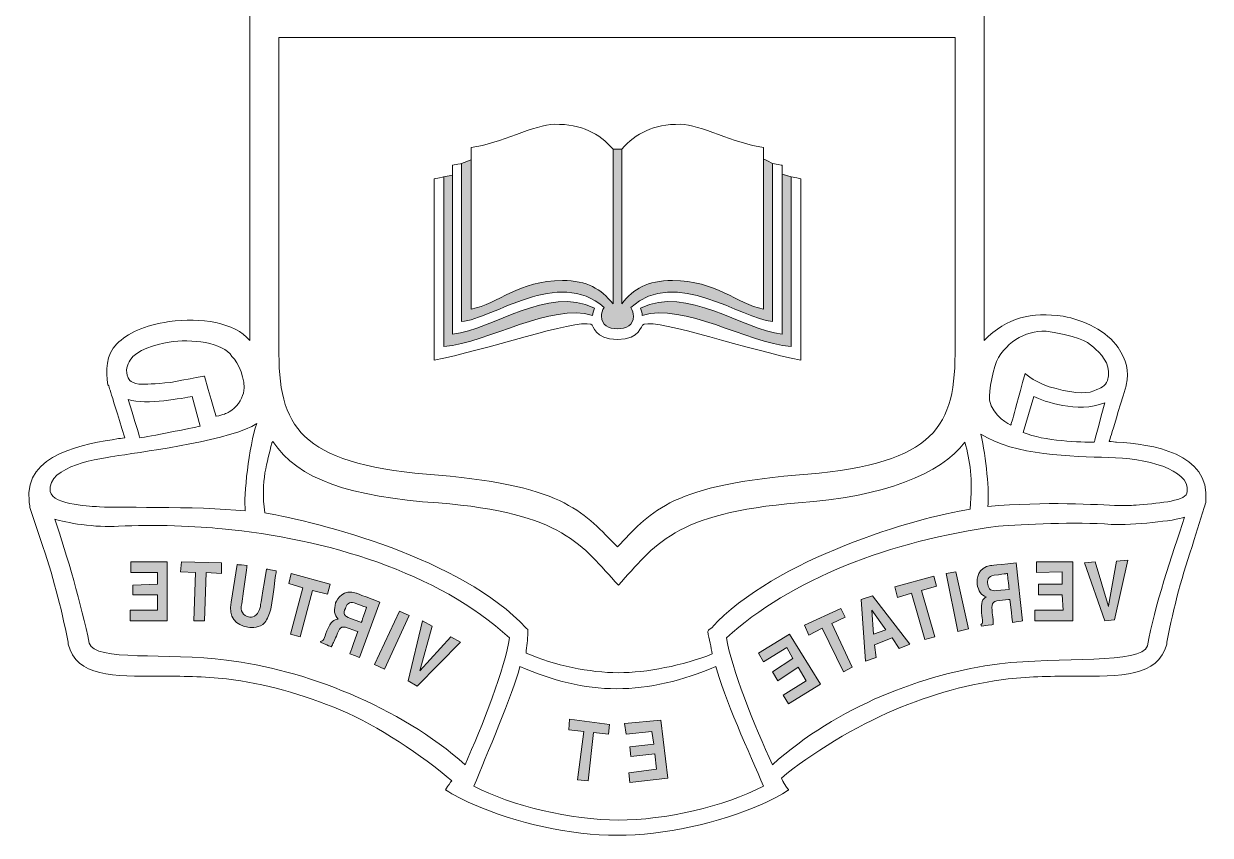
# Model space of a CAD drawing. Header units: millimetres. Extents: x -19 to 19, y 0.4 to 44.6.
# Drawn here: x -19 to 19.01, y 0.38 to 26.35 of the extents above; entities that cross this region are included whole.
import ezdxf

# ---------------------------------------------------------------- set-up
doc = ezdxf.new("R2010")
doc.units = ezdxf.units.MM
doc.header["$MEASUREMENT"] = 0
doc.layers.add('Layer 1', color=7, linetype='Continuous')

msp = doc.modelspace()

# ---------------------------------------------------------------- hatches: boundary and pattern name
at = {"layer": 'Layer 1', "true_color": 0x000000}
h = msp.add_hatch(color=18, dxfattribs=at)
h.dxf.hatch_style = 2
edge = h.paths.add_edge_path()
edge.add_spline(control_points=[(-4.977, 21.88), (-4.977, 16.819), (-4.977, 16.819), (-4.977, 16.819), (-3.955, 16.905), (-1.883, 18.563), (-0.407, 17.276), (-0.463, 17.191), (-0.492, 17.076), (-0.492, 16.99), (-0.492, 16.705), (-0.265, 16.59), (0.019, 16.59), (0.303, 16.59), (0.53, 16.705), (0.53, 16.99), (0.53, 17.076), (0.502, 17.191), (0.445, 17.276), (1.893, 18.563), (3.994, 16.905), (4.987, 16.819), (4.987, 21.88), (4.987, 21.88), (4.987, 21.88), (4.703, 22.023), (4.703, 22.023), (4.703, 22.023), (4.703, 17.219), (4.703, 17.219), (4.703, 17.219), (3.823, 17.391), (3.199, 18.134), (1.779, 18.134), (0.984, 18.134), (0.53, 17.877), (0.161, 17.391), (0.161, 22.338), (0.161, 22.338), (0.161, 22.338), (-0.123, 22.338), (-0.123, 22.338), (-0.123, 22.338), (-0.123, 17.391), (-0.123, 17.391), (-0.123, 17.391), (-0.52, 17.877), (-0.946, 18.134), (-1.741, 18.134), (-3.16, 18.134), (-3.785, 17.391), (-4.665, 17.219), (-4.665, 21.994), (-4.665, 21.994), (-4.665, 21.994), (-4.665, 21.994), (-4.977, 21.88), (-4.977, 21.88)], knot_values=[0, 0, 0, 0, 1, 1, 1, 2, 2, 2, 3, 3, 3, 4, 4, 4, 5, 5, 5, 6, 6, 6, 7, 7, 7, 8, 8, 8, 9, 9, 9, 10, 10, 10, 11, 11, 11, 12, 12, 12, 13, 13, 13, 14, 14, 14, 15, 15, 15, 16, 16, 16, 17, 17, 17, 18, 18, 18, 19, 19, 19, 19], degree=3, periodic=0)
h = msp.add_hatch(color=18, dxfattribs=at)
h.dxf.hatch_style = 2
edge = h.paths.add_edge_path()
edge.add_spline(control_points=[(-5.545, 21.451), (-5.545, 16.018), (-5.545, 16.018), (-5.545, 16.018), (-4.097, 16.161), (-2.11, 17.419), (-0.776, 17.019), (-0.776, 17.076), (-0.747, 17.162), (-0.719, 17.248), (-2.223, 17.991), (-3.955, 16.562), (-5.261, 16.419), (-5.261, 21.508), (-5.261, 21.508), (-5.261, 21.508), (-5.261, 21.508), (-5.545, 21.451), (-5.545, 21.451)], knot_values=[0, 0, 0, 0, 1, 1, 1, 2, 2, 2, 3, 3, 3, 4, 4, 4, 5, 5, 5, 6, 6, 6, 6], degree=3, periodic=0)
h = msp.add_hatch(color=18, dxfattribs=at)
h.dxf.hatch_style = 2
edge = h.paths.add_edge_path()
edge.add_spline(control_points=[(5.299, 21.537), (5.299, 16.419), (5.299, 16.419), (5.299, 16.419), (3.994, 16.562), (2.262, 17.991), (0.757, 17.248), (0.786, 17.162), (0.814, 17.076), (0.814, 17.019), (2.148, 17.419), (4.136, 16.161), (5.583, 16.018), (5.583, 21.451), (5.583, 21.451), (5.583, 21.451), (5.583, 21.451), (5.299, 21.537), (5.299, 21.537)], knot_values=[0, 0, 0, 0, 1, 1, 1, 2, 2, 2, 3, 3, 3, 4, 4, 4, 5, 5, 5, 6, 6, 6, 6], degree=3, periodic=0)
h = msp.add_hatch(color=18, dxfattribs=at)
h.dxf.hatch_style = 2
h.paths.add_polyline_path([(-15.566, 8.784), (-14.714, 8.784), (-14.714, 8.412), (-15.509, 8.384), (-15.509, 8.069), (-14.714, 8.069), (-14.714, 7.583), (-15.594, 7.583), (-15.594, 7.24), (-14.402, 7.24), (-14.402, 9.127), (-15.566, 9.127)])
h = msp.add_hatch(color=18, dxfattribs=at)
h.dxf.hatch_style = 2
h.paths.add_polyline_path([(-13.55, 7.24), (-13.21, 7.24), (-13.153, 8.784), (-12.67, 8.755), (-12.67, 9.098), (-13.948, 9.127), (-13.976, 8.812), (-13.494, 8.784)])
h = msp.add_hatch(color=18, dxfattribs=at)
h.dxf.hatch_style = 2
h.paths.add_polyline_path([(13.447, 8.784), (14.27, 8.812), (14.27, 8.412), (13.504, 8.412), (13.504, 8.069), (14.27, 8.069), (14.299, 7.583), (13.39, 7.583), (13.39, 7.24), (14.611, 7.24), (14.611, 9.127), (13.447, 9.127)])
h = msp.add_hatch(color=18, dxfattribs=at)
h.dxf.hatch_style = 2
h.paths.add_polyline_path([(15.321, 9.127), (14.98, 9.098), (15.633, 7.24), (15.945, 7.268), (16.371, 9.184), (16.002, 9.156), (15.746, 7.726), (15.746, 7.697)])
h = msp.add_hatch(color=18, dxfattribs=at)
h.dxf.hatch_style = 2
edge = h.paths.add_edge_path()
edge.add_spline(control_points=[(-12.358, 7.84), (-12.443, 7.354), (-12.216, 7.097), (-11.819, 7.04), (-11.677, 7.011), (-11.45, 7.011), (-11.279, 7.183), (-11.194, 7.297), (-11.137, 7.44), (-11.081, 7.611), (-10.91, 8.841), (-10.91, 8.841), (-10.91, 8.841), (-11.223, 8.898), (-11.223, 8.898), (-11.223, 8.898), (-11.421, 7.697), (-11.421, 7.697), (-11.421, 7.697), (-11.478, 7.44), (-11.62, 7.354), (-11.762, 7.354), (-11.989, 7.411), (-12.074, 7.554), (-12.017, 7.783), (-11.847, 9.013), (-11.847, 9.013), (-11.847, 9.013), (-12.159, 9.041), (-12.159, 9.041), (-12.159, 9.041), (-12.159, 9.041), (-12.358, 7.84), (-12.358, 7.84)], knot_values=[0, 0, 0, 0, 1, 1, 1, 2, 2, 2, 3, 3, 3, 4, 4, 4, 5, 5, 5, 6, 6, 6, 7, 7, 7, 8, 8, 8, 9, 9, 9, 10, 10, 10, 11, 11, 11, 11], degree=3, periodic=0)
h = msp.add_hatch(color=18, dxfattribs=at)
h.dxf.hatch_style = 2
h.paths.add_polyline_path([(-10.456, 6.811), (-10.144, 6.725), (-9.746, 8.212), (-9.264, 8.098), (-9.179, 8.412), (-10.428, 8.755), (-10.513, 8.441), (-10.059, 8.298)])
h = msp.add_hatch(color=18, dxfattribs=at)
h.dxf.hatch_style = 2
h.paths.add_polyline_path([(10.92, 6.897), (11.261, 6.982), (10.864, 8.812), (10.551, 8.755)])
h = msp.add_hatch(color=18, dxfattribs=at)
h.dxf.hatch_style = 2
edge = h.paths.add_edge_path()
edge.add_spline(control_points=[(12.794, 9.098), (11.971, 9.013), (11.971, 9.013), (11.971, 9.013), (11.573, 8.955), (11.517, 8.584), (11.545, 8.412), (11.573, 8.212), (11.687, 8.04), (11.829, 8.012), (11.715, 7.926), (11.659, 7.869), (11.687, 7.497), (11.715, 7.24), (11.744, 7.154), (11.659, 7.125), (11.687, 7.068), (11.687, 7.068), (11.687, 7.068), (12.056, 7.125), (12.056, 7.125), (12.056, 7.125), (12.056, 7.211), (12.056, 7.297), (12.028, 7.497), (11.999, 7.754), (11.999, 7.869), (12.255, 7.897), (12.595, 7.926), (12.595, 7.926), (12.595, 7.926), (12.68, 7.183), (12.68, 7.183), (12.68, 7.183), (12.993, 7.24), (12.993, 7.24), (12.993, 7.24), (12.993, 7.24), (12.794, 9.098), (12.794, 9.098)], knot_values=[0, 0, 0, 0, 1, 1, 1, 2, 2, 2, 3, 3, 3, 4, 4, 4, 5, 5, 5, 6, 6, 6, 7, 7, 7, 8, 8, 8, 9, 9, 9, 10, 10, 10, 11, 11, 11, 12, 12, 12, 13, 13, 13, 13], degree=3, periodic=0)
edge = h.paths.add_edge_path()
edge.add_spline(control_points=[(12.17, 8.212), (11.999, 8.183), (11.914, 8.241), (11.886, 8.412), (11.857, 8.527), (11.886, 8.669), (12.084, 8.698), (12.51, 8.755), (12.51, 8.755), (12.51, 8.755), (12.567, 8.241), (12.567, 8.241), (12.567, 8.241), (12.567, 8.241), (12.17, 8.212), (12.17, 8.212)], knot_values=[0, 0, 0, 0, 1, 1, 1, 2, 2, 2, 3, 3, 3, 4, 4, 4, 5, 5, 5, 5], degree=3, periodic=0)
h = msp.add_hatch(color=18, dxfattribs=at)
h.dxf.hatch_style = 2
h.paths.add_polyline_path([(9.87, 6.639), (10.182, 6.725), (9.757, 8.212), (10.239, 8.355), (10.154, 8.669), (8.905, 8.326), (8.99, 7.983), (9.444, 8.126)])
h = msp.add_hatch(color=18, dxfattribs=at)
h.dxf.hatch_style = 2
edge = h.paths.add_edge_path()
edge.add_spline(control_points=[(-7.589, 7.84), (-8.355, 8.126), (-8.355, 8.126), (-8.355, 8.126), (-8.753, 8.269), (-8.951, 7.955), (-9.008, 7.812), (-9.065, 7.611), (-9.065, 7.411), (-8.923, 7.297), (-9.065, 7.268), (-9.15, 7.24), (-9.292, 6.925), (-9.377, 6.668), (-9.406, 6.582), (-9.491, 6.582), (-9.491, 6.553), (-9.491, 6.553), (-9.491, 6.553), (-9.15, 6.411), (-9.15, 6.411), (-9.15, 6.411), (-9.093, 6.496), (-9.065, 6.582), (-8.98, 6.754), (-8.895, 7.011), (-8.838, 7.097), (-8.611, 7.011), (-8.299, 6.897), (-8.299, 6.897), (-8.299, 6.897), (-8.554, 6.182), (-8.554, 6.182), (-8.554, 6.182), (-8.242, 6.067), (-8.242, 6.067), (-8.242, 6.067), (-8.242, 6.067), (-7.589, 7.84), (-7.589, 7.84)], knot_values=[0, 0, 0, 0, 1, 1, 1, 2, 2, 2, 3, 3, 3, 4, 4, 4, 5, 5, 5, 6, 6, 6, 7, 7, 7, 8, 8, 8, 9, 9, 9, 10, 10, 10, 11, 11, 11, 12, 12, 12, 13, 13, 13, 13], degree=3, periodic=0)
edge = h.paths.add_edge_path()
edge.add_spline(control_points=[(-8.554, 7.326), (-8.724, 7.383), (-8.781, 7.469), (-8.696, 7.64), (-8.668, 7.754), (-8.582, 7.869), (-8.412, 7.812), (-8.015, 7.669), (-8.015, 7.669), (-8.015, 7.669), (-8.185, 7.183), (-8.185, 7.183), (-8.185, 7.183), (-8.185, 7.183), (-8.554, 7.326), (-8.554, 7.326)], knot_values=[0, 0, 0, 0, 1, 1, 1, 2, 2, 2, 3, 3, 3, 4, 4, 4, 5, 5, 5, 5], degree=3, periodic=0)
h = msp.add_hatch(color=18, dxfattribs=at)
h.dxf.hatch_style = 2
h.paths.add_polyline_path([(9.047, 6.353), (9.387, 6.496), (8.195, 8.04), (7.826, 7.926), (7.968, 5.953), (8.309, 6.067), (8.252, 6.468), (8.82, 6.696)])
h.paths.add_polyline_path([(8.621, 6.954), (8.224, 6.811), (8.167, 7.583)])
h = msp.add_hatch(color=18, dxfattribs=at)
h.dxf.hatch_style = 2
h.paths.add_polyline_path([(7.258, 5.61), (7.542, 5.753), (6.889, 7.154), (7.315, 7.354), (7.173, 7.64), (6.009, 7.097), (6.151, 6.782), (6.577, 7.011)])
h = msp.add_hatch(color=18, dxfattribs=at)
h.dxf.hatch_style = 2
h.paths.add_polyline_path([(-7.759, 5.839), (-7.447, 5.696), (-6.652, 7.411), (-6.964, 7.554)])
h = msp.add_hatch(color=18, dxfattribs=at)
h.dxf.hatch_style = 2
h.paths.add_polyline_path([(-5.914, 7.068), (-6.226, 7.24), (-6.68, 5.324), (-6.396, 5.152), (-5.005, 6.553), (-5.318, 6.725), (-6.311, 5.638)])
h = msp.add_hatch(color=18, dxfattribs=at)
h.dxf.hatch_style = 2
h.paths.add_polyline_path([(4.703, 5.924), (5.441, 6.382), (5.64, 6.039), (4.987, 5.61), (5.158, 5.324), (5.811, 5.753), (6.066, 5.324), (5.328, 4.866), (5.498, 4.58), (6.52, 5.21), (5.527, 6.811), (4.533, 6.21)])
h = msp.add_hatch(color=18, dxfattribs=at)
h.dxf.hatch_style = 2
h.paths.add_polyline_path([(-1.258, 2.15), (-0.918, 2.121), (-0.747, 3.665), (-0.265, 3.608), (-0.236, 3.923), (-1.514, 4.094), (-1.542, 3.751), (-1.059, 3.694)])
h = msp.add_hatch(color=18, dxfattribs=at)
h.dxf.hatch_style = 2
h.paths.add_polyline_path([(0.303, 3.608), (1.126, 3.694), (1.183, 3.294), (0.417, 3.208), (0.445, 2.893), (1.212, 2.979), (1.268, 2.493), (0.388, 2.379), (0.417, 2.064), (1.637, 2.207), (1.41, 4.066), (0.246, 3.951)])

# ---------------------------------------------------------------- linework, layer by layer
at = {"layer": 'Layer 1', "color": 18, "lineweight": 0, "true_color": 0x000000}
for p, q in [((-14.402, 9.127), (-15.566, 9.127)), ((-15.566, 9.127), (-15.566, 8.784)), ((-14.402, 7.24), (-14.402, 9.127)), ((-13.948, 9.127), (-13.976, 8.812)), ((-12.67, 9.098), (-13.948, 9.127)), ((-15.566, 8.784), (-14.714, 8.784)), ((-15.566, 8.784), (-15.566, 8.784)), ((-14.714, 8.784), (-14.714, 8.412)), ((-13.976, 8.812), (-13.494, 8.784)), ((-13.494, 8.784), (-13.55, 7.24)), ((-13.21, 7.24), (-13.153, 8.784)), ((-13.153, 8.784), (-12.67, 8.755)), ((-12.67, 8.755), (-12.67, 9.098)), ((-10.428, 8.755), (-10.513, 8.441)), ((-9.179, 8.412), (-10.428, 8.755)), ((10.864, 8.812), (10.551, 8.755)), ((10.551, 8.755), (10.92, 6.897)), ((11.261, 6.982), (10.864, 8.812)), ((-14.714, 8.412), (-15.509, 8.384)), ((-15.509, 8.384), (-15.509, 8.069)), ((-10.513, 8.441), (-10.059, 8.298)), ((-9.264, 8.098), (-9.179, 8.412)), ((10.154, 8.669), (8.905, 8.326)), ((10.239, 8.355), (10.154, 8.669)), ((-15.509, 8.069), (-14.714, 8.069)), ((-14.714, 8.069), (-14.714, 7.583)), ((-10.059, 8.298), (-10.456, 6.811)), ((-10.144, 6.725), (-9.746, 8.212)), ((-9.746, 8.212), (-9.264, 8.098)), ((8.905, 8.326), (8.99, 7.983)), ((8.99, 7.983), (9.444, 8.126)), ((9.444, 8.126), (9.87, 6.639)), ((9.757, 8.212), (10.239, 8.355)), ((10.182, 6.725), (9.757, 8.212)), ((-14.714, 7.583), (-15.594, 7.583)), ((-15.594, 7.583), (-15.594, 7.24)), ((-15.594, 7.24), (-14.402, 7.24)), ((-13.55, 7.24), (-13.21, 7.24)), ((-13.55, 7.24), (-13.55, 7.24)), ((-6.964, 7.554), (-7.759, 5.839)), ((-7.447, 5.696), (-6.652, 7.411)), ((-6.652, 7.411), (-6.964, 7.554)), ((-6.226, 7.24), (-6.68, 5.324)), ((-5.914, 7.068), (-6.226, 7.24)), ((-6.311, 5.638), (-5.914, 7.068)), ((-5.914, 7.068), (-5.914, 7.068)), ((10.92, 6.897), (11.261, 6.982)), ((10.92, 6.897), (10.92, 6.897)), ((-10.456, 6.811), (-10.144, 6.725)), ((-10.456, 6.811), (-10.456, 6.811)), ((-6.396, 5.152), (-5.005, 6.553)), ((-5.318, 6.725), (-6.311, 5.638)), ((-5.005, 6.553), (-5.318, 6.725)), ((9.87, 6.639), (10.182, 6.725)), ((9.87, 6.639), (9.87, 6.639)), ((-7.759, 5.839), (-7.447, 5.696)), ((-7.759, 5.839), (-7.759, 5.839)), ((-6.68, 5.324), (-6.396, 5.152)), ((-6.311, 5.638), (-6.311, 5.638)), ((-1.514, 4.094), (-1.542, 3.751)), ((-0.236, 3.923), (-1.514, 4.094)), ((-0.265, 3.608), (-0.236, 3.923)), ((1.41, 4.066), (0.246, 3.951)), ((0.246, 3.951), (0.303, 3.608)), ((1.637, 2.207), (1.41, 4.066)), ((-1.542, 3.751), (-1.059, 3.694)), ((-1.059, 3.694), (-1.258, 2.15)), ((-0.918, 2.121), (-0.747, 3.665)), ((-0.747, 3.665), (-0.265, 3.608)), ((0.303, 3.608), (1.126, 3.694)), ((0.303, 3.608), (0.303, 3.608)), ((1.126, 3.694), (1.183, 3.294)), ((1.183, 3.294), (0.417, 3.208)), ((0.417, 3.208), (0.445, 2.893)), ((0.445, 2.893), (1.212, 2.979)), ((1.212, 2.979), (1.268, 2.493)), ((1.268, 2.493), (0.388, 2.379)), ((0.388, 2.379), (0.417, 2.064)), ((-1.258, 2.15), (-0.918, 2.121)), ((-1.258, 2.15), (-1.258, 2.15)), ((0.417, 2.064), (1.637, 2.207))]:
    msp.add_line(p, q, dxfattribs=at)
at = {"layer": 'Layer 1', "color": 5, "lineweight": 0}
for p, q in [((14.611, 9.127), (13.447, 9.127)), ((13.447, 9.127), (13.447, 8.784)), ((14.611, 7.24), (14.611, 9.127)), ((15.321, 9.127), (14.98, 9.098)), ((15.746, 7.697), (15.321, 9.127)), ((15.321, 9.127), (15.321, 9.127)), ((16.002, 9.156), (15.746, 7.726)), ((15.945, 7.268), (16.371, 9.184)), ((16.371, 9.184), (16.002, 9.156)), ((13.447, 8.784), (14.27, 8.812)), ((13.447, 8.784), (13.447, 8.784)), ((14.27, 8.812), (14.27, 8.412)), ((14.98, 9.098), (15.633, 7.24)), ((14.27, 8.412), (13.504, 8.412)), ((13.504, 8.412), (13.504, 8.069)), ((8.195, 8.04), (7.826, 7.926)), ((9.387, 6.496), (8.195, 8.04)), ((13.504, 8.069), (14.27, 8.069)), ((14.27, 8.069), (14.299, 7.583)), ((7.173, 7.64), (6.009, 7.097)), ((7.315, 7.354), (7.173, 7.64)), ((7.826, 7.926), (7.968, 5.953)), ((15.746, 7.726), (15.746, 7.697)), ((6.889, 7.154), (7.315, 7.354)), ((8.224, 6.811), (8.167, 7.583)), ((8.167, 7.583), (8.167, 7.583)), ((8.167, 7.583), (8.621, 6.954)), ((14.299, 7.583), (13.39, 7.583)), ((13.39, 7.583), (13.39, 7.24)), ((13.39, 7.24), (14.611, 7.24)), ((15.633, 7.24), (15.945, 7.268)), ((6.009, 7.097), (6.151, 6.782)), ((6.151, 6.782), (6.577, 7.011)), ((6.577, 7.011), (7.258, 5.61)), ((7.542, 5.753), (6.889, 7.154)), ((8.621, 6.954), (8.224, 6.811)), ((8.621, 6.954), (8.621, 6.954)), ((5.527, 6.811), (4.533, 6.21)), ((6.52, 5.21), (5.527, 6.811)), ((8.252, 6.468), (8.82, 6.696)), ((8.309, 6.067), (8.252, 6.468)), ((8.82, 6.696), (9.047, 6.353)), ((9.047, 6.353), (9.387, 6.496)), ((4.533, 6.21), (4.703, 5.924)), ((4.703, 5.924), (5.441, 6.382)), ((5.441, 6.382), (5.64, 6.039)), ((9.047, 6.353), (9.047, 6.353)), ((4.703, 5.924), (4.703, 5.924)), ((5.64, 6.039), (4.987, 5.61)), ((5.158, 5.324), (5.811, 5.753)), ((5.811, 5.753), (6.066, 5.324)), ((7.258, 5.61), (7.542, 5.753)), ((7.968, 5.953), (8.309, 6.067)), ((4.987, 5.61), (5.158, 5.324)), ((6.066, 5.324), (5.328, 4.866)), ((7.258, 5.61), (7.258, 5.61)), ((5.498, 4.58), (6.52, 5.21)), ((5.328, 4.866), (5.498, 4.58))]:
    msp.add_line(p, q, dxfattribs=at)
for points in [[(-11.762, 16.218), (-11.762, 33.89), (-11.762, 33.89), (-11.762, 33.89)], [(-11.762, 16.218), (-11.762, 33.89), (-11.762, 33.89), (-11.762, 33.89)], [(11.772, 33.89), (11.772, 16.218), (11.772, 16.218), (11.772, 16.218)], [(11.772, 33.89), (11.772, 16.218), (11.772, 16.218), (11.772, 16.218)], [(-10.825, 25.912), (-10.825, 15.79), (-10.825, 15.79), (-10.825, 15.79)], [(10.835, 25.912), (10.835, 25.912), (-10.825, 25.912), (-10.825, 25.912)], [(-4.665, 22.395), (-4.665, 22.395), (-4.665, 21.994), (-4.665, 21.994)], [(0.161, 22.338), (-0.123, 22.338), (-0.123, 22.338), (-0.123, 22.338)], [(-0.123, 22.338), (-0.123, 17.391), (-0.123, 17.391), (-0.123, 17.391)], [(-0.123, 17.391), (-0.123, 22.338), (-0.123, 22.338), (-0.123, 22.338)], [(0.161, 17.391), (0.161, 22.338), (0.161, 22.338), (0.161, 22.338)], [(0.161, 17.391), (0.161, 22.338), (0.161, 22.338), (0.161, 22.338)], [(4.703, 22.395), (4.703, 22.395), (4.703, 22.023), (4.703, 22.023)], [(-5.261, 21.823), (-4.977, 21.88), (-4.977, 21.88), (-4.977, 21.88)], [(-5.261, 21.508), (-5.261, 21.823), (-5.261, 21.823), (-5.261, 21.823)], [(-4.665, 21.994), (-4.665, 21.994), (-4.977, 21.88), (-4.977, 21.88)], [(-4.977, 21.88), (-4.977, 16.819), (-4.977, 16.819), (-4.977, 16.819)], [(-4.977, 21.88), (-4.977, 16.819), (-4.977, 16.819), (-4.977, 16.819)], [(-4.665, 17.219), (-4.665, 21.994), (-4.665, 21.994), (-4.665, 21.994)], [(-4.665, 21.994), (-4.665, 17.219), (-4.665, 17.219), (-4.665, 17.219)], [(4.987, 21.88), (4.703, 22.023), (4.703, 22.023), (4.703, 22.023)], [(4.703, 22.023), (4.703, 17.219), (4.703, 17.219), (4.703, 17.219)], [(4.703, 22.023), (4.703, 17.219), (4.703, 17.219), (4.703, 17.219)], [(4.987, 16.819), (4.987, 21.88), (4.987, 21.88), (4.987, 21.88)], [(4.987, 16.819), (4.987, 21.88), (4.987, 21.88), (4.987, 21.88)], [(4.987, 21.88), (5.299, 21.823), (5.299, 21.823), (5.299, 21.823)], [(5.299, 21.823), (5.299, 21.537), (5.299, 21.537), (5.299, 21.537)], [(-5.857, 21.394), (-5.545, 21.451), (-5.545, 21.451), (-5.545, 21.451)], [(-5.857, 15.589), (-5.857, 21.394), (-5.857, 21.394), (-5.857, 21.394)], [(-5.261, 21.508), (-5.261, 21.508), (-5.545, 21.451), (-5.545, 21.451)], [(-5.545, 21.451), (-5.545, 21.451), (-5.261, 21.508), (-5.261, 21.508)], [(-5.545, 21.451), (-5.545, 16.018), (-5.545, 16.018), (-5.545, 16.018)], [(-5.261, 16.419), (-5.261, 21.508), (-5.261, 21.508), (-5.261, 21.508)], [(5.299, 21.537), (5.299, 16.419), (5.299, 16.419), (5.299, 16.419)], [(5.583, 21.451), (5.583, 21.451), (5.299, 21.537), (5.299, 21.537)], [(5.299, 21.537), (5.583, 21.451), (5.583, 21.451), (5.583, 21.451)], [(5.583, 16.018), (5.583, 21.451), (5.583, 21.451), (5.583, 21.451)], [(5.583, 21.451), (5.896, 21.394), (5.896, 21.394), (5.896, 21.394)], [(5.896, 21.394), (5.896, 15.589), (5.896, 15.589), (5.896, 15.589)], [(-4.977, 16.819), (-3.955, 16.905), (-1.883, 18.563), (-0.407, 17.276)], [(-4.977, 16.819), (-3.955, 16.905), (-1.883, 18.563), (-0.407, 17.276)], [(0.445, 17.276), (1.893, 18.563), (3.994, 16.905), (4.987, 16.819)], [(0.445, 17.276), (1.893, 18.563), (3.994, 16.905), (4.987, 16.819)], [(-0.719, 17.248), (-2.223, 17.991), (-3.955, 16.562), (-5.261, 16.419)], [(5.299, 16.419), (3.994, 16.562), (2.262, 17.991), (0.757, 17.248)], [(-5.545, 16.018), (-4.097, 16.161), (-2.11, 17.419), (-0.776, 17.019)], [(-0.776, 17.019), (-0.776, 17.076), (-0.747, 17.162), (-0.719, 17.248)], [(0.757, 17.248), (0.786, 17.162), (0.814, 17.076), (0.814, 17.019)], [(0.814, 17.019), (2.148, 17.419), (4.136, 16.161), (5.583, 16.018)], [(11.772, 16.218), (12.51, 16.962), (13.277, 17.133), (14.299, 16.99)], [(11.772, 16.218), (12.51, 16.962), (13.277, 17.133), (14.299, 16.99)], [(-14.345, 16.819), (-13.323, 16.962), (-12.244, 16.79), (-11.762, 16.218)], [(-14.345, 16.819), (-13.323, 16.962), (-12.244, 16.79), (-11.762, 16.218)], [(-0.832, 16.733), (-1.343, 16.905), (-4.267, 15.875), (-5.857, 15.589)], [(5.896, 15.589), (4.306, 15.875), (1.382, 16.905), (0.871, 16.733)], [(14.299, 16.99), (14.952, 16.876), (15.718, 16.504), (16.059, 15.99)], [(14.299, 16.99), (14.952, 16.876), (15.718, 16.504), (16.059, 15.99)], [(12.226, 15.675), (12.624, 16.304), (13.305, 16.619), (14.015, 16.476)], [(14.015, 16.476), (14.952, 16.304), (15.122, 16.133), (15.349, 15.932)], [(-14.345, 16.161), (-14.771, 16.104), (-15.396, 15.904), (-15.594, 15.589)], [(-12.33, 15.704), (-12.614, 16.161), (-13.636, 16.276), (-14.345, 16.161)], [(16.059, 15.99), (16.314, 15.589), (16.428, 15.246), (16.314, 14.789)], [(16.059, 15.99), (16.314, 15.589), (16.428, 15.246), (16.314, 14.789)], [(-15.594, 15.589), (-15.679, 15.446), (-15.765, 15.246), (-15.651, 15.017)], [(-11.961, 14.531), (-11.875, 14.989), (-12.131, 15.504), (-12.33, 15.704)], [(-10.825, 15.79), (-10.825, 13.273), (-9.945, 12.215), (-5.715, 11.901)], [(11.942, 14.303), (11.914, 14.589), (12.056, 15.389), (12.226, 15.675)], [(15.349, 15.932), (15.604, 15.704), (15.86, 15.332), (15.718, 14.932)], [(-15.651, 15.017), (-15.651, 15.017), (-15.623, 14.874), (-15.31, 14.817)], [(-15.31, 14.817), (-15.083, 14.817), (-14.828, 14.817), (-14.288, 14.874)], [(-14.288, 14.874), (-13.21, 15.075), (-13.21, 15.075), (-13.21, 15.075)], [(-13.21, 15.075), (-12.841, 13.788), (-12.841, 13.788), (-12.841, 13.788)], [(13.078, 15.16), (12.624, 13.502), (12.624, 13.502), (12.624, 13.502)], [(14.072, 14.674), (13.447, 14.817), (13.078, 15.16), (13.078, 15.16)], [(15.718, 14.932), (15.661, 14.76), (15.463, 14.674), (15.377, 14.646)], [(-16.276, 14.76), (-16.304, 14.789), (-16.304, 14.789), (-16.304, 14.789)], [(-16.276, 14.76), (-16.304, 14.789), (-16.304, 14.789), (-16.304, 14.789)], [(-15.765, 13.102), (-16.276, 14.76), (-16.276, 14.76), (-16.276, 14.76)], [(-15.765, 13.102), (-16.276, 14.76), (-16.276, 14.76), (-16.276, 14.76)], [(-12.415, 13.931), (-12.188, 14.045), (-12.017, 14.331), (-11.961, 14.531)], [(15.377, 14.646), (15.15, 14.503), (14.696, 14.503), (14.072, 14.674)], [(16.314, 14.76), (15.775, 12.987), (15.775, 12.987), (15.775, 12.987)], [(16.314, 14.76), (15.775, 12.987), (15.775, 12.987), (15.775, 12.987)], [(16.314, 14.789), (16.314, 14.76), (16.314, 14.76), (16.314, 14.76)], [(16.314, 14.789), (16.314, 14.76), (16.314, 14.76), (16.314, 14.76)], [(-13.607, 14.417), (-13.863, 14.388), (-15.083, 14.131), (-15.651, 14.331)], [(-15.651, 14.331), (-15.282, 13.102), (-15.282, 13.102), (-15.282, 13.102)], [(-13.352, 13.473), (-13.352, 13.473), (-13.607, 14.417), (-13.607, 14.417)], [(12.624, 13.502), (12.624, 13.502), (12.028, 13.788), (11.942, 14.303)], [(13.021, 13.273), (13.021, 13.273), (13.362, 14.417), (13.362, 14.417)], [(13.362, 14.417), (13.674, 14.274), (14.753, 13.874), (15.633, 14.217)], [(15.633, 14.217), (15.292, 12.959), (15.292, 12.959), (15.292, 12.959)], [(-12.841, 13.788), (-12.585, 13.845), (-12.528, 13.874), (-12.415, 13.931)], [(-11.535, 13.559), (-12.273, 13.044), (-15.027, 12.673), (-15.963, 12.53)], [(-15.282, 13.102), (-15.027, 13.13), (-13.579, 13.416), (-13.352, 13.473)], [(-11.904, 10.757), (-11.961, 11.243), (-11.79, 12.816), (-11.535, 13.559)], [(-18.831, 11.071), (-19.001, 12.616), (-17.014, 12.901), (-15.963, 13.073)], [(-18.831, 11.071), (-19.001, 12.616), (-17.014, 12.901), (-15.963, 13.073)], [(-15.963, 13.073), (-15.963, 13.073), (-15.85, 13.073), (-15.765, 13.102)], [(-15.963, 13.073), (-15.963, 13.073), (-15.85, 13.073), (-15.765, 13.102)], [(-11.052, 12.93), (-11.194, 12.33), (-11.421, 11.729), (-11.279, 10.7)], [(-11.052, 12.93), (-11.194, 12.33), (-11.421, 11.729), (-11.279, 10.7)], [(-11.024, 12.987), (-11.052, 12.93), (-11.052, 12.93), (-11.052, 12.93)], [(-11.024, 12.987), (-11.052, 12.93), (-11.052, 12.93), (-11.052, 12.93)], [(-5.715, 11.014), (-8.526, 11.214), (-10.229, 11.758), (-11.024, 12.987)], [(-5.715, 11.014), (-8.526, 11.214), (-10.229, 11.758), (-11.024, 12.987)], [(11.148, 12.959), (10.381, 11.929), (8.536, 11.214), (5.811, 11.014)], [(11.148, 12.959), (10.381, 11.929), (8.536, 11.214), (5.811, 11.014)], [(11.318, 10.814), (11.403, 11.815), (11.318, 12.358), (11.148, 12.959)], [(11.318, 10.814), (11.403, 11.815), (11.318, 12.358), (11.148, 12.959)], [(11.659, 13.216), (12.737, 12.53), (14.611, 12.501), (15.746, 12.473)], [(11.886, 10.9), (11.942, 11.357), (11.829, 12.473), (11.659, 13.216)], [(15.292, 12.959), (14.895, 12.959), (13.674, 12.987), (13.021, 13.273)], [(15.775, 12.987), (15.832, 12.987), (16.002, 12.959), (16.002, 12.959)], [(15.775, 12.987), (15.832, 12.987), (16.002, 12.959), (16.002, 12.959)], [(16.002, 12.959), (17.137, 12.901), (19.011, 12.616), (18.869, 11.071)], [(16.002, 12.959), (17.137, 12.901), (19.011, 12.616), (18.869, 11.071)], [(-15.963, 12.53), (-16.531, 12.444), (-18.263, 12.215), (-18.149, 11.386)], [(15.746, 12.473), (16.939, 12.444), (18.358, 12.101), (18.273, 11.386)], [(-5.715, 11.901), (-1.57, 11.558), (-1.031, 10.642), (0.019, 9.613)], [(0.019, 9.613), (1.041, 10.642), (1.581, 11.558), (5.725, 11.901)], [(-18.802, 10.871), (-18.802, 10.928), (-18.831, 11.014), (-18.831, 11.071)], [(-18.802, 10.871), (-18.802, 10.928), (-18.831, 11.014), (-18.831, 11.071)], [(-18.149, 11.386), (-18.092, 10.928), (-16.673, 10.9), (-16.673, 10.9)], [(16.087, 10.928), (15.377, 10.957), (13.759, 11.071), (11.886, 10.9)], [(18.273, 11.386), (18.273, 11.071), (17.421, 11.014), (16.74, 10.957)], [(18.869, 11.071), (18.869, 11.014), (18.841, 10.928), (18.812, 10.871)], [(18.869, 11.071), (18.869, 11.014), (18.841, 10.928), (18.812, 10.871)], [(-18.462, 9.842), (-18.462, 9.842), (-18.802, 10.871), (-18.802, 10.871)], [(-18.462, 9.842), (-18.462, 9.842), (-18.802, 10.871), (-18.802, 10.871)], [(-16.673, 10.9), (-16.276, 10.843), (-13.437, 10.928), (-11.904, 10.757)], [(-11.279, 10.7), (-9.576, 10.414), (-4.977, 9.241), (-2.905, 7.011)], [(-11.279, 10.7), (-9.576, 10.414), (-4.977, 9.241), (-2.905, 7.011)], [(0.048, 8.384), (-1.116, 9.642), (-1.712, 10.7), (-5.715, 11.014)], [(0.048, 8.384), (-1.116, 9.642), (-1.712, 10.7), (-5.715, 11.014)], [(5.811, 11.014), (1.808, 10.7), (1.212, 9.642), (0.048, 8.384)], [(5.811, 11.014), (1.808, 10.7), (1.212, 9.642), (0.048, 8.384)], [(3.028, 7.011), (5.072, 9.241), (9.615, 10.557), (11.318, 10.814)], [(3.028, 7.011), (5.072, 9.241), (9.615, 10.557), (11.318, 10.814)], [(16.74, 10.957), (16.428, 10.928), (16.428, 10.928), (16.087, 10.928)], [(18.812, 10.871), (18.812, 10.871), (18.5, 9.842), (18.5, 9.842)], [(18.812, 10.871), (18.812, 10.871), (18.5, 9.842), (18.5, 9.842)], [(-18.007, 10.5), (-17.695, 10.385), (-16.673, 10.214), (-15.963, 10.271)], [(-16.9, 6.525), (-17.156, 7.754), (-17.61, 9.327), (-18.007, 10.5)], [(-15.963, 10.271), (-14.885, 10.328), (-13.38, 10.271), (-12.642, 10.185)], [(12.226, 10.271), (8.735, 9.813), (5.555, 8.555), (3.511, 6.696)], [(15.832, 10.328), (14.724, 10.414), (12.993, 10.328), (12.226, 10.271)], [(18.188, 10.557), (17.876, 10.442), (16.541, 10.299), (15.832, 10.328)], [(16.996, 6.439), (17.223, 7.697), (17.79, 9.356), (18.188, 10.557)], [(-12.642, 10.185), (-9.32, 9.87), (-5.744, 8.812), (-3.444, 6.696)], [(-17.581, 6.553), (-17.809, 7.726), (-18.064, 8.669), (-18.462, 9.842)], [(-17.581, 6.553), (-17.809, 7.726), (-18.064, 8.669), (-18.462, 9.842)], [(18.5, 9.842), (18.103, 8.669), (17.847, 7.726), (17.62, 6.553)], [(18.5, 9.842), (18.103, 8.669), (17.847, 7.726), (17.62, 6.553)], [(12.084, 8.698), (12.51, 8.755), (12.51, 8.755), (12.51, 8.755)], [(12.51, 8.755), (12.567, 8.241), (12.567, 8.241), (12.567, 8.241)], [(11.886, 8.412), (11.857, 8.527), (11.886, 8.669), (12.084, 8.698)], [(12.17, 8.212), (11.999, 8.183), (11.914, 8.241), (11.886, 8.412)], [(12.567, 8.241), (12.567, 8.241), (12.17, 8.212), (12.17, 8.212)], [(-2.905, 7.011), (-2.848, 6.954), (-2.848, 6.954), (-2.848, 6.954)], [(-2.905, 7.011), (-2.848, 6.954), (-2.848, 6.954), (-2.848, 6.954)], [(-2.848, 6.868), (-2.848, 6.639), (-2.905, 6.411), (-2.905, 6.21)], [(-2.848, 6.868), (-2.848, 6.639), (-2.905, 6.411), (-2.905, 6.21)], [(-2.848, 6.954), (-2.848, 6.868), (-2.848, 6.868), (-2.848, 6.868)], [(-2.848, 6.954), (-2.848, 6.868), (-2.848, 6.868), (-2.848, 6.868)], [(2.915, 6.897), (2.943, 6.954), (2.943, 6.954), (2.943, 6.954)], [(2.915, 6.897), (2.943, 6.954), (2.943, 6.954), (2.943, 6.954)], [(3.057, 6.182), (3.028, 6.382), (2.943, 6.668), (2.915, 6.897)], [(3.057, 6.182), (3.028, 6.382), (2.943, 6.668), (2.915, 6.897)], [(2.943, 6.954), (3.028, 7.011), (3.028, 7.011), (3.028, 7.011)], [(2.943, 6.954), (3.028, 7.011), (3.028, 7.011), (3.028, 7.011)], [(-17.581, 6.525), (-17.581, 6.553), (-17.581, 6.553), (-17.581, 6.553)], [(-17.581, 6.525), (-17.581, 6.553), (-17.581, 6.553), (-17.581, 6.553)], [(-17.581, 6.496), (-17.581, 6.525), (-17.581, 6.525), (-17.581, 6.525)], [(-17.581, 6.496), (-17.581, 6.525), (-17.581, 6.525), (-17.581, 6.525)], [(-12.5, 5.982), (-14.43, 6.239), (-16.73, 5.924), (-16.9, 6.525)], [(-3.444, 6.696), (-3.558, 5.781), (-4.324, 3.837), (-4.864, 2.636)], [(3.511, 6.696), (3.653, 5.781), (4.419, 3.837), (4.987, 2.636)], [(17.62, 6.553), (17.62, 6.525), (17.62, 6.525), (17.62, 6.525)], [(17.62, 6.553), (17.62, 6.525), (17.62, 6.525), (17.62, 6.525)], [(17.62, 6.525), (17.62, 6.496), (17.62, 6.496), (17.62, 6.496)], [(17.62, 6.525), (17.62, 6.496), (17.62, 6.496), (17.62, 6.496)], [(12.255, 5.867), (14.185, 6.096), (16.825, 5.839), (16.996, 6.439)], [(-4.864, 2.636), (-6.936, 4.495), (-10.059, 5.696), (-12.5, 5.982)], [(-4.58, 1.95), (-4.182, 2.922), (-3.331, 4.895), (-3.103, 5.781)], [(3.17, 5.781), (3.397, 4.866), (4.278, 2.922), (4.703, 1.95)], [(4.987, 2.636), (7.06, 4.495), (9.813, 5.553), (12.255, 5.867)], [(-8.838, 4.38), (-10.059, 4.895), (-11.308, 5.238), (-12.5, 5.381)], [(-8.838, 4.38), (-10.059, 4.895), (-11.308, 5.238), (-12.5, 5.381)], [(12.539, 5.381), (11.346, 5.238), (10.069, 4.895), (8.876, 4.38)], [(12.539, 5.381), (11.346, 5.238), (10.069, 4.895), (8.876, 4.38)], [(-5.289, 2.121), (-6.226, 2.922), (-7.674, 3.894), (-8.838, 4.38)], [(-5.289, 2.121), (-6.226, 2.922), (-7.674, 3.894), (-8.838, 4.38)], [(8.876, 4.38), (7.713, 3.894), (6.18, 2.979), (5.271, 2.207)], [(8.876, 4.38), (7.713, 3.894), (6.18, 2.979), (5.271, 2.207)], [(-5.488, 1.835), (-5.375, 2.007), (-5.375, 2.007), (-5.375, 2.007)], [(-5.488, 1.835), (-5.375, 2.007), (-5.375, 2.007), (-5.375, 2.007)], [(-5.375, 2.007), (-5.289, 2.121), (-5.289, 2.121), (-5.289, 2.121)], [(-5.375, 2.007), (-5.289, 2.121), (-5.289, 2.121), (-5.289, 2.121)], [(0.048, 0.863), (-1.457, 0.863), (-3.387, 1.321), (-4.58, 1.95)], [(4.703, 1.95), (3.426, 1.292), (1.552, 0.863), (0.048, 0.863)], [(5.271, 2.207), (5.356, 2.036), (5.356, 2.036), (5.356, 2.036)], [(5.271, 2.207), (5.356, 2.036), (5.356, 2.036), (5.356, 2.036)], [(5.356, 2.036), (5.498, 1.835), (5.498, 1.835), (5.498, 1.835)], [(5.356, 2.036), (5.498, 1.835), (5.498, 1.835), (5.498, 1.835)], [(-4.636, 1.378), (-4.977, 1.549), (-5.204, 1.635), (-5.488, 1.835)], [(-4.636, 1.378), (-4.977, 1.549), (-5.204, 1.635), (-5.488, 1.835)], [(5.47, 1.807), (5.271, 1.664), (4.987, 1.521), (4.675, 1.378)], [(5.47, 1.807), (5.271, 1.664), (4.987, 1.521), (4.675, 1.378)], [(5.498, 1.835), (5.47, 1.807), (5.47, 1.807), (5.47, 1.807)], [(5.498, 1.835), (5.47, 1.807), (5.47, 1.807), (5.47, 1.807)]]:
    msp.add_open_spline(points, degree=3, dxfattribs=at)
for points, knots in [([(5.725, 11.901), (9.984, 12.215), (10.835, 13.273), (10.835, 15.79), (10.835, 25.912), (10.835, 25.912), (10.835, 25.912)], [4, 4, 4, 4, 5, 5, 5, 6, 6, 6, 6]), ([(-0.123, 22.338), (-0.577, 22.852), (-1.116, 23.138), (-1.996, 23.138), (-2.621, 23.138), (-3.728, 22.509), (-4.665, 22.395)], [4, 4, 4, 4, 5, 5, 5, 6, 6, 6, 6]), ([(0.161, 22.338), (0.615, 22.852), (1.155, 23.138), (2.035, 23.138), (2.659, 23.138), (3.767, 22.509), (4.703, 22.395)], [4, 4, 4, 4, 5, 5, 5, 6, 6, 6, 6]), ([(-0.123, 17.391), (-0.52, 17.877), (-0.946, 18.134), (-1.741, 18.134), (-3.16, 18.134), (-3.785, 17.391), (-4.665, 17.219)], [15, 15, 15, 15, 16, 16, 16, 17, 17, 17, 17]), ([(-4.665, 17.219), (-3.785, 17.391), (-3.16, 18.134), (-1.741, 18.134), (-0.946, 18.134), (-0.52, 17.877), (-0.123, 17.391)], [1, 1, 1, 1, 2, 2, 2, 3, 3, 3, 3]), ([(4.703, 17.219), (3.823, 17.391), (3.199, 18.134), (1.779, 18.134), (0.984, 18.134), (0.53, 17.877), (0.161, 17.391)], [10, 10, 10, 10, 11, 11, 11, 12, 12, 12, 12]), ([(4.703, 17.219), (3.823, 17.391), (3.199, 18.134), (1.779, 18.134), (0.984, 18.134), (0.53, 17.877), (0.161, 17.391)], [1, 1, 1, 1, 2, 2, 2, 3, 3, 3, 3]), ([(-0.407, 17.276), (-0.463, 17.191), (-0.492, 17.076), (-0.492, 16.99), (-0.492, 16.705), (-0.265, 16.59), (0.019, 16.59), (0.303, 16.59), (0.53, 16.705), (0.53, 16.99), (0.53, 17.076), (0.502, 17.191), (0.445, 17.276)], [2, 2, 2, 2, 3, 3, 3, 4, 4, 4, 5, 5, 5, 6, 6, 6, 6]), ([(-0.407, 17.276), (-0.463, 17.191), (-0.492, 17.076), (-0.492, 16.99), (-0.492, 16.705), (-0.265, 16.59), (0.019, 16.59), (0.303, 16.59), (0.53, 16.705), (0.53, 16.99), (0.53, 17.076), (0.502, 17.191), (0.445, 17.276)], [4, 4, 4, 4, 5, 5, 5, 6, 6, 6, 7, 7, 7, 8, 8, 8, 8]), ([(-16.304, 14.789), (-16.389, 15.246), (-16.361, 15.761), (-16.02, 16.104), (-15.679, 16.447), (-15.14, 16.705), (-14.345, 16.819)], [3, 3, 3, 3, 4, 4, 4, 5, 5, 5, 5]), ([(-16.304, 14.789), (-16.389, 15.246), (-16.361, 15.761), (-16.02, 16.104), (-15.679, 16.447), (-15.14, 16.705), (-14.345, 16.819)], [3, 3, 3, 3, 4, 4, 4, 5, 5, 5, 5]), ([(0.871, 16.733), (0.729, 16.705), (0.786, 16.247), (0.019, 16.247), (-0.747, 16.247), (-0.719, 16.705), (-0.832, 16.733)], [16, 16, 16, 16, 17, 17, 17, 18, 18, 18, 18]), ([(-12.5, 5.381), (-13.21, 5.467), (-13.976, 5.467), (-14.657, 5.467), (-16.134, 5.467), (-17.298, 5.438), (-17.581, 6.496)], [38, 38, 38, 38, 39, 39, 39, 40, 40, 40, 40]), ([(-12.5, 5.381), (-13.21, 5.467), (-13.976, 5.467), (-14.657, 5.467), (-16.134, 5.467), (-17.298, 5.438), (-17.581, 6.496)], [38, 38, 38, 38, 39, 39, 39, 40, 40, 40, 40]), ([(17.62, 6.496), (17.336, 5.438), (16.144, 5.467), (14.668, 5.467), (14.015, 5.467), (13.248, 5.467), (12.539, 5.381)], [23, 23, 23, 23, 24, 24, 24, 25, 25, 25, 25]), ([(17.62, 6.496), (17.336, 5.438), (16.144, 5.467), (14.668, 5.467), (14.015, 5.467), (13.248, 5.467), (12.539, 5.381)], [23, 23, 23, 23, 24, 24, 24, 25, 25, 25, 25]), ([(-2.905, 6.21), (-1.996, 5.81), (-0.861, 5.581), (0.048, 5.581), (0.956, 5.581), (2.12, 5.81), (3.057, 6.182)], [4, 4, 4, 4, 5, 5, 5, 6, 6, 6, 6]), ([(-2.905, 6.21), (-1.996, 5.81), (-0.861, 5.581), (0.048, 5.581), (0.956, 5.581), (2.12, 5.81), (3.057, 6.182)], [4, 4, 4, 4, 5, 5, 5, 6, 6, 6, 6]), ([(-3.103, 5.781), (-2.053, 5.324), (-1.059, 5.067), (-0.009, 5.067), (1.041, 5.067), (2.12, 5.324), (3.17, 5.781)], [2, 2, 2, 2, 3, 3, 3, 4, 4, 4, 4]), ([(4.675, 1.378), (3.227, 0.749), (1.524, 0.377), (0.019, 0.377), (-1.514, 0.377), (-3.189, 0.749), (-4.636, 1.378)], [31, 31, 31, 31, 32, 32, 32, 33, 33, 33, 33]), ([(4.675, 1.378), (3.227, 0.749), (1.524, 0.377), (0.019, 0.377), (-1.514, 0.377), (-3.189, 0.749), (-4.636, 1.378)], [31, 31, 31, 31, 32, 32, 32, 33, 33, 33, 33])]:
    msp.add_open_spline(points, degree=3, knots=knots, dxfattribs=at)
at = {"layer": 'Layer 1', "color": 18, "lineweight": 0, "true_color": 0x000000}
for points in [[(-12.159, 9.041), (-12.159, 9.041), (-12.358, 7.84), (-12.358, 7.84)], [(-11.847, 9.013), (-12.159, 9.041), (-12.159, 9.041), (-12.159, 9.041)], [(-12.017, 7.783), (-11.847, 9.013), (-11.847, 9.013), (-11.847, 9.013)], [(-11.223, 8.898), (-11.421, 7.697), (-11.421, 7.697), (-11.421, 7.697)], [(-10.91, 8.841), (-11.223, 8.898), (-11.223, 8.898), (-11.223, 8.898)], [(-11.081, 7.611), (-10.91, 8.841), (-10.91, 8.841), (-10.91, 8.841)], [(11.971, 9.013), (11.573, 8.955), (11.517, 8.584), (11.545, 8.412)], [(12.794, 9.098), (11.971, 9.013), (11.971, 9.013), (11.971, 9.013)], [(12.993, 7.24), (12.993, 7.24), (12.794, 9.098), (12.794, 9.098)], [(11.545, 8.412), (11.573, 8.212), (11.687, 8.04), (11.829, 8.012)], [(-8.355, 8.126), (-8.753, 8.269), (-8.951, 7.955), (-9.008, 7.812)], [(-7.589, 7.84), (-8.355, 8.126), (-8.355, 8.126), (-8.355, 8.126)], [(11.829, 8.012), (11.715, 7.926), (11.659, 7.869), (11.687, 7.497)], [(-12.358, 7.84), (-12.443, 7.354), (-12.216, 7.097), (-11.819, 7.04)], [(-11.762, 7.354), (-11.989, 7.411), (-12.074, 7.554), (-12.017, 7.783)], [(-11.421, 7.697), (-11.478, 7.44), (-11.62, 7.354), (-11.762, 7.354)], [(-11.279, 7.183), (-11.194, 7.297), (-11.137, 7.44), (-11.081, 7.611)], [(-9.008, 7.812), (-9.065, 7.611), (-9.065, 7.411), (-8.923, 7.297)], [(-8.554, 7.326), (-8.724, 7.383), (-8.781, 7.469), (-8.696, 7.64)], [(-8.696, 7.64), (-8.668, 7.754), (-8.582, 7.869), (-8.412, 7.812)], [(-8.412, 7.812), (-8.015, 7.669), (-8.015, 7.669), (-8.015, 7.669)], [(-8.242, 6.067), (-8.242, 6.067), (-7.589, 7.84), (-7.589, 7.84)], [(-8.015, 7.669), (-8.185, 7.183), (-8.185, 7.183), (-8.185, 7.183)], [(12.028, 7.497), (11.999, 7.754), (11.999, 7.869), (12.255, 7.897)], [(12.255, 7.897), (12.595, 7.926), (12.595, 7.926), (12.595, 7.926)], [(12.595, 7.926), (12.68, 7.183), (12.68, 7.183), (12.68, 7.183)], [(-8.923, 7.297), (-9.065, 7.268), (-9.15, 7.24), (-9.292, 6.925)], [(-8.185, 7.183), (-8.185, 7.183), (-8.554, 7.326), (-8.554, 7.326)], [(11.687, 7.497), (11.715, 7.24), (11.744, 7.154), (11.659, 7.125)], [(12.056, 7.125), (12.056, 7.211), (12.056, 7.297), (12.028, 7.497)], [(12.68, 7.183), (12.993, 7.24), (12.993, 7.24), (12.993, 7.24)], [(-11.819, 7.04), (-11.677, 7.011), (-11.45, 7.011), (-11.279, 7.183)], [(-9.292, 6.925), (-9.377, 6.668), (-9.406, 6.582), (-9.491, 6.582)], [(-8.98, 6.754), (-8.895, 7.011), (-8.838, 7.097), (-8.611, 7.011)], [(-8.611, 7.011), (-8.299, 6.897), (-8.299, 6.897), (-8.299, 6.897)], [(-8.299, 6.897), (-8.554, 6.182), (-8.554, 6.182), (-8.554, 6.182)], [(11.659, 7.125), (11.687, 7.068), (11.687, 7.068), (11.687, 7.068)], [(11.687, 7.068), (12.056, 7.125), (12.056, 7.125), (12.056, 7.125)], [(-9.491, 6.582), (-9.491, 6.553), (-9.491, 6.553), (-9.491, 6.553)], [(-9.491, 6.553), (-9.15, 6.411), (-9.15, 6.411), (-9.15, 6.411)], [(-9.15, 6.411), (-9.093, 6.496), (-9.065, 6.582), (-8.98, 6.754)], [(-8.554, 6.182), (-8.242, 6.067), (-8.242, 6.067), (-8.242, 6.067)]]:
    msp.add_open_spline(points, degree=3, dxfattribs=at)

doc.saveas('drawing.dxf')
